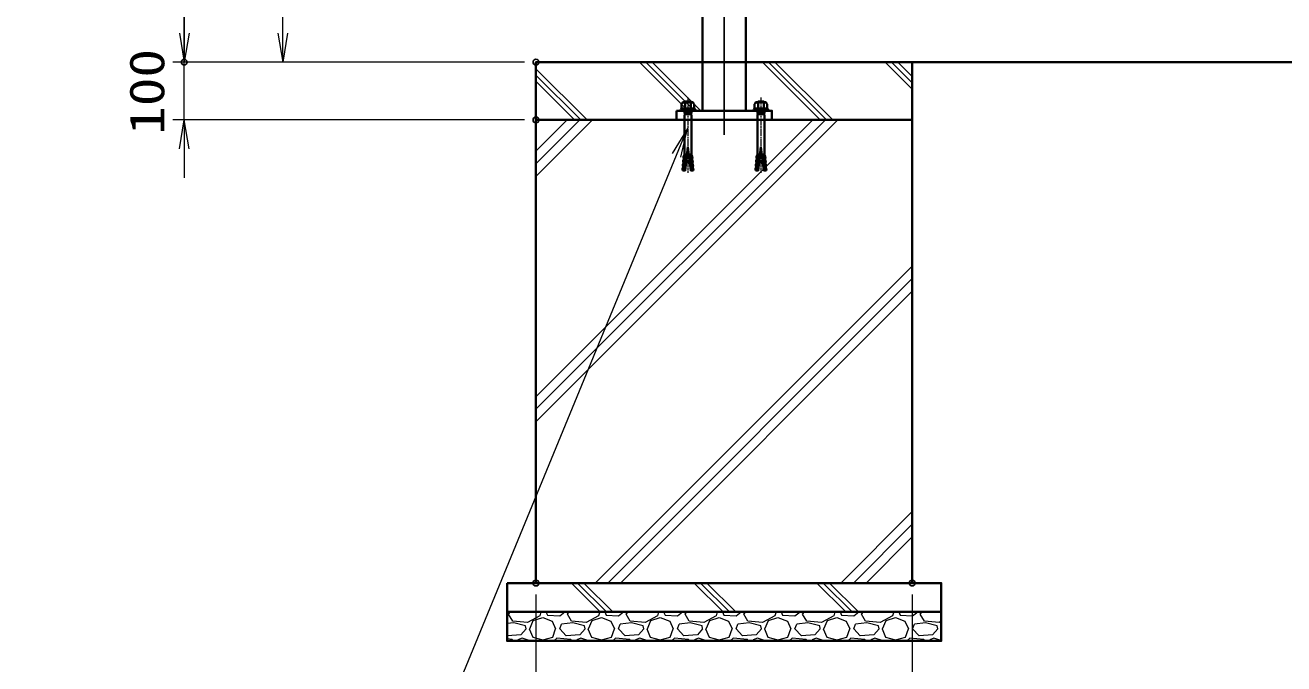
# Model space of a CAD drawing. Units: millimetres at full size; details may follow other scales. Extents: x -5940 to 5940, y -4200 to 4200.
# Drawn here: x -4770 to -2596, y -2539 to -1435 of the extents above; entities that cross this region are included whole.
import ezdxf
from ezdxf.enums import TextEntityAlignment as Align

# ---------------------------------------------------------------- set-up
doc = ezdxf.new("R2010")
doc.units = ezdxf.units.MM
doc.header["$LTSCALE"] = 20
doc.header["$PDMODE"] = 32
doc.header["$PDSIZE"] = 10
doc.linetypes.add('USER1', pattern=[18, 12, -1.5, 3, -1.5])
for name, color, linetype, lineweight in [('0-1_軸線', 200, 'USER1', 15), ('0-2_外形線', 7, 'Continuous', 35), ('0-3_寸法線', 4, 'Continuous', 18), ('0-4_0', 7, 'Continuous', 18), ('0-8_中心線', 6, 'USER1', 25), ('0-9_細線', 2, 'Continuous', 35), ('0-F_ハッチング', 253, 'Continuous', 13)]:
    doc.layers.add(name, color=color, linetype=linetype, lineweight=lineweight)
doc.layers.add('0-5_Defpoints', color=7, linetype='Continuous')
doc.styles.add('ＭＳ ゴシック', font='')
doc.styles.get('ＭＳ ゴシック').set_extended_font_data('MS Gothic')

# ---------------------------------------------------------------- blocks, each defined once
blk = doc.blocks.new('PROFUV00HOJH2L')
at = {"layer": '0-1_軸線'}
blk.add_line((0, 452.5), (0, -2142.9), dxfattribs=at)
at = {"layer": '0-9_細線'}
for p, q in [((-255.4, 43.3), (-185, 81.2)), ((-217.5, 225), (-174.2, 290)), ((-217.5, 81.2), (-217.5, 225)), ((-185, 81.2), (-217.5, 81.2)), ((-185, 81.2), (0, 81.2)), ((-174.2, 290), (0, 290)), ((-174.2, 290), (-98.4, 246.7)), ((-120, 290), (-98.4, 317.1)), ((-120, 290), (0, 290)), ((-120, 0), (0, 0)), ((-120, -27.1), (-120, 0)), ((0, 317.1), (-98.4, 317.1)), ((-98.4, 246.7), (-44.2, 290)), ((-98.4, 246.7), (-98.4, 81.2)), ((-44.2, 290), (0, 290)), ((0, 317.1), (98.4, 317.1)), ((174.2, 290), (0, 290)), ((120, 290), (0, 290)), ((44.2, 290), (0, 290)), ((185, 81.2), (0, 81.2)), ((120, 0), (0, 0)), ((98.4, 246.7), (44.2, 290)), ((120, 290), (98.4, 317.1)), ((174.2, 290), (98.4, 246.7)), ((98.4, 246.7), (98.4, 81.2)), ((120, 0), (255.4, 0)), ((120, -27.1), (120, 0)), ((217.5, 225), (174.2, 290)), ((217.5, 81.2), (217.5, 225)), ((-120, -27.1), (0, -27.1)), ((-120, -48.7), (-120, -27.1)), ((-103.8, -48.7), (-120, -48.7)), ((-120, -92.1), (-120, -65)), ((-120, -65), (0, -65)), ((-120, -143.7), (-120, -1515)), ((-103.8, -48.7), (0, -48.7)), ((-103.8, -65), (-103.8, -48.7)), ((-101.5, -92.1), (0, -92.1)), ((-101.5, -116), (0, -116)), ((120, -27.1), (0, -27.1)), ((103.8, -48.7), (0, -48.7)), ((120, -65), (0, -65)), ((101.5, -92.1), (0, -92.1)), ((101.5, -116), (0, -116)), ((101.5, -92.1), (120, -92.1)), ((101.5, -116), (101.5, -92.1)), ((120, -143.7), (101.5, -116)), ((103.8, -48.7), (120, -48.7)), ((103.8, -65), (103.8, -48.7)), ((120, -48.7), (120, -27.1)), ((120, -92.1), (120, -65)), ((120, -143.7), (120, -1515)), ((-98.3, -2077.5), (0, -1252.2)), ((98.3, -2077.5), (0, -1252.2)), ((-160.3, -1707.6), (-166.4, -1776.7)), ((-160.3, -1707.6), (-55.3, -1716.7)), ((-154.3, -1638.4), (-47.1, -1647.8)), ((-148.6, -1708.6), (-142.5, -1639.5)), ((-148.2, -1569.3), (-38.9, -1578.9)), ((-136.5, -1570.3), (-120, -1515)), ((-31.3, -1515), (-120, -1515)), ((31.3, -1515), (120, -1515)), ((148.2, -1569.3), (38.9, -1578.9)), ((154.3, -1638.4), (47.1, -1647.8)), ((160.3, -1707.6), (55.3, -1716.7)), ((136.5, -1570.3), (120, -1515)), ((148.6, -1708.6), (142.5, -1639.5)), ((160.3, -1707.6), (166.4, -1776.7)), ((-184.5, -1984.1), (-190.6, -2053.2)), ((-190.6, -2053.2), (-96.4, -2061.4)), ((-184.5, -1984.1), (-88.1, -1992.5)), ((-178.8, -2054.7), (-180.2, -2070.3)), ((-180.2, -2070.3), (-98.3, -2077.5)), ((-178.8, -2054.7), (-178.8, -2054.2)), ((-172.4, -1845.8), (-178.5, -1914.9)), ((-178.5, -1914.9), (-79.9, -1923.6)), ((-172.7, -1985.1), (-166.7, -1916)), ((-172.4, -1845.8), (-71.7, -1854.6)), ((-166.4, -1776.7), (-63.5, -1785.7)), ((-160.7, -1846.8), (-154.6, -1777.7)), ((166.4, -1776.7), (63.5, -1785.7)), ((172.4, -1845.8), (71.7, -1854.6)), ((178.5, -1914.9), (79.9, -1923.6)), ((184.5, -1984.1), (88.1, -1992.5)), ((190.6, -2053.2), (96.4, -2061.4)), ((180.2, -2070.3), (98.3, -2077.5)), ((160.7, -1846.8), (154.6, -1777.7)), ((172.7, -1985.1), (166.7, -1916)), ((172.4, -1845.8), (178.5, -1914.9)), ((178.8, -2054.7), (178.8, -2054.2)), ((178.8, -2054.7), (180.2, -2070.3)), ((184.5, -1984.1), (190.6, -2053.2))]:
    blk.add_line(p, q, dxfattribs=at)
for points in [[(-120, 0), (-255.4, 0), (-255.4, 43.3)], [(255.4, 0), (255.4, 43.3), (185, 81.2), (217.5, 81.2)], [(-120, -143.7), (-101.5, -116), (-101.5, -92.1), (-120, -92.1)], [(-148.2, -1569.3), (-154.3, -1638.4), (-148.2, -1569.3)], [(154.3, -1638.4), (148.2, -1569.3), (154.3, -1638.4)]]:
    blk.add_lwpolyline(points, dxfattribs=at)
blk = doc.blocks.new('cgcxfcfj')
at = {"layer": '0-2_外形線'}
blk.add_lwpolyline([(-1660, 320), (1640, 320), (1640, 0), (-1660, 0)], close=True, dxfattribs=at)
at = {"layer": '0-4_0'}
for p in [(-1260, 320), (1260, 320)]:
    blk.add_blockref('PROFUV00HOJH2L', p, dxfattribs=at)
blk = doc.blocks.new('_Open')
at = {"layer": '0-4_0'}
blk.add_line((-20, 3.333), (0, 0), dxfattribs=at)
blk.add_lwpolyline([(-20, -3.333), (0, 0), (-20, 0)], dxfattribs=at)
blk = doc.blocks.new('S38')
at = {"layer": '0-3_寸法線'}
for points in [[(-17342916.5, 54935142.3), (-17330153.9, 54935142.3), (-17320524.7, 54958535), (-17320144.1, 54959459.8)], [(-17320370.6, 54958471.6), (-17320144.1, 54959459.8), (-17320678.8, 54958598.5)]]:
    blk.add_lwpolyline(points, dxfattribs=at)
at = {"layer": '0-3_寸法線', "color": 254, "style": 'ＭＳ ゴシック'}
for s, width, p in [('オ-ルアンカ-', 0.8, (-17342985.6, 54937481.7)), ('M12×120 ユニクロ', 0.9, (-17343108.5, 54935381.7))]:
    blk.add_text(s, height=1212, dxfattribs=dict(at, width=width)).set_placement(p, align=Align.BOTTOM_LEFT)

msp = doc.modelspace()

# ---------------------------------------------------------------- linework, layer by layer
at = {"layer": '0-2_外形線'}
for p, q in [((-3600.47, -1583.17), (-3600.47, -299.17)), ((-3525.47, -1583.17), (-3525.47, -354.17)), ((-3887.97, -1499.17), (-237.97, -1499.17))]:
    msp.add_line(p, q, dxfattribs=at)
for points in [[(-3887.97, -1599.17), (-3237.97, -1599.17), (-3237.97, -1499.17), (-3887.97, -1499.17)], [(-3887.97, -1599.17), (-3237.97, -1599.17), (-3237.97, -2399.17), (-3887.97, -2399.17)], [(-3937.97, -2399.17), (-3187.97, -2399.17), (-3187.97, -2449.17), (-3937.97, -2449.17)], [(-3187.97, -2449.17), (-3937.97, -2449.17), (-3937.97, -2499.17), (-3187.97, -2499.17)]]:
    msp.add_lwpolyline(points, close=True, dxfattribs=at)
at = {"layer": '0-3_寸法線'}
for p, q in [((-4495.56, -299.17), (-4495.56, -1499.17)), ((-4325.56, -1499.17), (-4325.56, -599.17)), ((-4495.56, -1449.17), (-4495.56, -1399.17)), ((-3907.97, -1499.17), (-4515.56, -1499.17)), ((-3907.97, -1499.17), (-4515.56, -1499.17)), ((-4495.56, -1599.17), (-4495.56, -1499.17)), ((-3907.97, -1499.17), (-4345.56, -1499.17)), ((-3907.97, -1599.17), (-4515.56, -1599.17)), ((-4495.56, -1649.17), (-4495.56, -1699.17)), ((-3887.97, -2419.17), (-3887.97, -2847.77)), ((-3237.97, -2419.17), (-3237.97, -2847.77))]:
    msp.add_line(p, q, dxfattribs=at)
at = {"layer": '0-5_Defpoints'}
for p in [(-4495.56, -1499.17), (-4495.56, -1499.17), (-3887.97, -1499.17), (-3887.97, -1599.17), (-3887.97, -2399.17), (-3237.97, -2399.17)]:
    msp.add_point(p, dxfattribs=at)
at = {"layer": '0-8_中心線'}
msp.add_line((-3562.97, -1624.67), (-3562.97, -273.67), dxfattribs=at)
at = {"layer": '0-F_ハッチング'}
for p, q in [((-3625.08, -1583.17), (-3709.08, -1499.17)), ((-3614.2, -1583.17), (-3698.2, -1499.17)), ((-3603.33, -1583.17), (-3687.33, -1499.17)), ((-3396.95, -1599.17), (-3496.95, -1499.17)), ((-3386.07, -1599.17), (-3486.07, -1499.17)), ((-3375.2, -1599.17), (-3475.2, -1499.17)), ((-3237.97, -1546.01), (-3284.81, -1499.17)), ((-3237.97, -1535.14), (-3273.94, -1499.17)), ((-3237.97, -1524.26), (-3263.06, -1499.17)), ((-3799.46, -1599.17), (-3887.97, -1510.66)), ((-3810.34, -1599.17), (-3887.97, -1521.53)), ((-3821.21, -1599.17), (-3887.97, -1532.41)), ((-3887.97, -1653.04), (-3834.1, -1599.17)), ((-3887.97, -2077.31), (-3409.83, -1599.17)), ((-3887.97, -1674.79), (-3812.35, -1599.17)), ((-3887.97, -2099.06), (-3388.08, -1599.17)), ((-3887.97, -1696.54), (-3790.6, -1599.17)), ((-3887.97, -2120.81), (-3366.33, -1599.17)), ((-3785.57, -2399.17), (-3237.97, -1851.57)), ((-3763.82, -2399.17), (-3237.97, -1873.32)), ((-3742.07, -2399.17), (-3237.97, -1895.07)), ((-3361.3, -2399.17), (-3237.97, -2275.83)), ((-3339.55, -2399.17), (-3237.97, -2297.58)), ((-3317.8, -2399.17), (-3237.97, -2319.33)), ((-3776.9, -2449.17), (-3826.9, -2399.17)), ((-3766.02, -2449.17), (-3816.02, -2399.17)), ((-3755.15, -2449.17), (-3805.15, -2399.17)), ((-3564.77, -2449.17), (-3614.77, -2399.17)), ((-3553.89, -2449.17), (-3603.89, -2399.17)), ((-3543.02, -2449.17), (-3593.02, -2399.17)), ((-3352.63, -2449.17), (-3402.63, -2399.17)), ((-3341.76, -2449.17), (-3391.76, -2399.17)), ((-3330.88, -2449.17), (-3380.88, -2399.17)), ((-3187.97, -2401.7), (-3190.5, -2399.17)), ((-3935.35, -2452.88), (-3932, -2449.17)), ((-3928.23, -2465.07), (-3935.35, -2452.88)), ((-3881.5, -2455.93), (-3902.83, -2467.1)), ((-3879.57, -2449.17), (-3881.5, -2455.93)), ((-3870.71, -2449.17), (-3868.29, -2454.91)), ((-3833.75, -2452.88), (-3830.4, -2449.17)), ((-3826.63, -2465.07), (-3833.75, -2452.88)), ((-3779.9, -2455.93), (-3801.23, -2467.1)), ((-3777.97, -2449.17), (-3779.9, -2455.93)), ((-3769.11, -2449.17), (-3766.69, -2454.91)), ((-3766.69, -2454.91), (-3745.35, -2455.93)), ((-3745.35, -2455.93), (-3736.6, -2449.17)), ((-3732.15, -2452.88), (-3728.8, -2449.17)), ((-3725.03, -2465.07), (-3732.15, -2452.88)), ((-3678.3, -2455.93), (-3699.63, -2467.1)), ((-3676.37, -2449.17), (-3678.3, -2455.93)), ((-3667.51, -2449.17), (-3665.09, -2454.91)), ((-3665.09, -2454.91), (-3643.75, -2455.93)), ((-3643.75, -2455.93), (-3635, -2449.17)), ((-3630.55, -2452.88), (-3627.2, -2449.17)), ((-3623.43, -2465.07), (-3630.55, -2452.88)), ((-3576.7, -2455.93), (-3598.03, -2467.1)), ((-3574.77, -2449.17), (-3576.7, -2455.93)), ((-3565.91, -2449.17), (-3563.49, -2454.91)), ((-3563.49, -2454.91), (-3542.15, -2455.93)), ((-3542.15, -2455.93), (-3533.4, -2449.17)), ((-3528.95, -2452.88), (-3525.6, -2449.17)), ((-3521.83, -2465.07), (-3528.95, -2452.88)), ((-3475.1, -2455.93), (-3496.43, -2467.1)), ((-3473.17, -2449.17), (-3475.1, -2455.93)), ((-3464.31, -2449.17), (-3461.89, -2454.91)), ((-3461.89, -2454.91), (-3440.55, -2455.93)), ((-3440.55, -2455.93), (-3431.8, -2449.17)), ((-3427.35, -2452.88), (-3424, -2449.17)), ((-3420.23, -2465.07), (-3427.35, -2452.88)), ((-3373.5, -2455.93), (-3394.83, -2467.1)), ((-3371.57, -2449.17), (-3373.5, -2455.93)), ((-3362.71, -2449.17), (-3360.29, -2454.91)), ((-3360.29, -2454.91), (-3338.95, -2455.93)), ((-3338.95, -2455.93), (-3330.2, -2449.17)), ((-3325.75, -2452.88), (-3322.4, -2449.17)), ((-3318.63, -2465.07), (-3325.75, -2452.88)), ((-3271.9, -2455.93), (-3293.23, -2467.1)), ((-3269.97, -2449.17), (-3271.9, -2455.93)), ((-3261.11, -2449.17), (-3258.69, -2454.91)), ((-3258.69, -2454.91), (-3237.35, -2455.93)), ((-3237.35, -2455.93), (-3228.6, -2449.17)), ((-3224.15, -2452.88), (-3220.8, -2449.17)), ((-3217.03, -2465.07), (-3224.15, -2452.88)), ((-3926.2, -2468.12), (-3937.97, -2469.36)), ((-3902.83, -2467.1), (-3928.23, -2465.07)), ((-3905.88, -2473.2), (-3926.2, -2468.12)), ((-3904.87, -2478.28), (-3914.01, -2488.44)), ((-3904.87, -2478.28), (-3905.88, -2473.2)), ((-3899.79, -2478.28), (-3893.69, -2492.5)), ((-3898.77, -2478.28), (-3892.67, -2464.06)), ((-3892.67, -2464.06), (-3876.42, -2458.98)), ((-3876.42, -2458.98), (-3860.16, -2465.07)), ((-3860.16, -2465.07), (-3854.07, -2478.28)), ((-3859.15, -2492.5), (-3854.07, -2478.28)), ((-3846.95, -2478.28), (-3843.91, -2470.15)), ((-3835.78, -2490.47), (-3846.95, -2478.28)), ((-3824.6, -2468.12), (-3843.91, -2470.15)), ((-3801.23, -2467.1), (-3826.63, -2465.07)), ((-3804.28, -2473.2), (-3824.6, -2468.12)), ((-3803.27, -2478.28), (-3812.41, -2488.44)), ((-3803.27, -2478.28), (-3804.28, -2473.2)), ((-3798.19, -2478.28), (-3792.09, -2492.5)), ((-3797.17, -2478.28), (-3791.07, -2464.06)), ((-3791.07, -2464.06), (-3774.82, -2458.98)), ((-3774.82, -2458.98), (-3758.56, -2465.07)), ((-3758.56, -2465.07), (-3752.47, -2478.28)), ((-3757.55, -2492.5), (-3752.47, -2478.28)), ((-3745.35, -2478.28), (-3742.31, -2470.15)), ((-3734.18, -2490.47), (-3745.35, -2478.28)), ((-3723, -2468.12), (-3742.31, -2470.15)), ((-3699.63, -2467.1), (-3725.03, -2465.07)), ((-3702.68, -2473.2), (-3723, -2468.12)), ((-3701.67, -2478.28), (-3710.81, -2488.44)), ((-3701.67, -2478.28), (-3702.68, -2473.2)), ((-3696.59, -2478.28), (-3690.49, -2492.5)), ((-3695.57, -2478.28), (-3689.47, -2464.06)), ((-3689.47, -2464.06), (-3673.22, -2458.98)), ((-3673.22, -2458.98), (-3656.96, -2465.07)), ((-3656.96, -2465.07), (-3650.87, -2478.28)), ((-3655.95, -2492.5), (-3650.87, -2478.28)), ((-3643.75, -2478.28), (-3640.71, -2470.15)), ((-3632.58, -2490.47), (-3643.75, -2478.28)), ((-3621.4, -2468.12), (-3640.71, -2470.15)), ((-3598.03, -2467.1), (-3623.43, -2465.07)), ((-3601.08, -2473.2), (-3621.4, -2468.12)), ((-3600.07, -2478.28), (-3609.21, -2488.44)), ((-3600.07, -2478.28), (-3601.08, -2473.2)), ((-3594.99, -2478.28), (-3588.89, -2492.5)), ((-3593.97, -2478.28), (-3587.87, -2464.06)), ((-3587.87, -2464.06), (-3571.62, -2458.98)), ((-3571.62, -2458.98), (-3555.36, -2465.07)), ((-3555.36, -2465.07), (-3549.27, -2478.28)), ((-3554.35, -2492.5), (-3549.27, -2478.28)), ((-3542.15, -2478.28), (-3539.11, -2470.15)), ((-3530.98, -2490.47), (-3542.15, -2478.28)), ((-3519.8, -2468.12), (-3539.11, -2470.15)), ((-3496.43, -2467.1), (-3521.83, -2465.07)), ((-3499.48, -2473.2), (-3519.8, -2468.12)), ((-3498.47, -2478.28), (-3507.61, -2488.44)), ((-3498.47, -2478.28), (-3499.48, -2473.2)), ((-3493.39, -2478.28), (-3487.29, -2492.5)), ((-3492.37, -2478.28), (-3486.27, -2464.06)), ((-3486.27, -2464.06), (-3470.02, -2458.98)), ((-3470.02, -2458.98), (-3453.76, -2465.07)), ((-3453.76, -2465.07), (-3447.67, -2478.28)), ((-3452.75, -2492.5), (-3447.67, -2478.28)), ((-3440.55, -2478.28), (-3437.51, -2470.15)), ((-3429.38, -2490.47), (-3440.55, -2478.28)), ((-3418.2, -2468.12), (-3437.51, -2470.15)), ((-3394.83, -2467.1), (-3420.23, -2465.07)), ((-3397.88, -2473.2), (-3418.2, -2468.12)), ((-3396.87, -2478.28), (-3406.01, -2488.44)), ((-3396.87, -2478.28), (-3397.88, -2473.2)), ((-3391.79, -2478.28), (-3385.69, -2492.5)), ((-3390.77, -2478.28), (-3384.67, -2464.06)), ((-3384.67, -2464.06), (-3368.42, -2458.98)), ((-3368.42, -2458.98), (-3352.16, -2465.07)), ((-3352.16, -2465.07), (-3346.07, -2478.28)), ((-3351.15, -2492.5), (-3346.07, -2478.28)), ((-3338.95, -2478.28), (-3335.91, -2470.15)), ((-3327.78, -2490.47), (-3338.95, -2478.28)), ((-3316.6, -2468.12), (-3335.91, -2470.15)), ((-3293.23, -2467.1), (-3318.63, -2465.07)), ((-3296.28, -2473.2), (-3316.6, -2468.12)), ((-3295.27, -2478.28), (-3304.41, -2488.44)), ((-3295.27, -2478.28), (-3296.28, -2473.2)), ((-3290.19, -2478.28), (-3284.09, -2492.5)), ((-3289.17, -2478.28), (-3283.07, -2464.06)), ((-3283.07, -2464.06), (-3266.82, -2458.98)), ((-3266.82, -2458.98), (-3250.56, -2465.07)), ((-3250.56, -2465.07), (-3244.47, -2478.28)), ((-3249.55, -2492.5), (-3244.47, -2478.28)), ((-3237.35, -2478.28), (-3234.31, -2470.15)), ((-3226.18, -2490.47), (-3237.35, -2478.28)), ((-3215, -2468.12), (-3234.31, -2470.15)), ((-3191.63, -2467.1), (-3217.03, -2465.07)), ((-3194.68, -2473.2), (-3215, -2468.12)), ((-3193.67, -2478.28), (-3202.81, -2488.44)), ((-3193.67, -2478.28), (-3194.68, -2473.2)), ((-3187.97, -2465.19), (-3191.63, -2467.1)), ((-3188.59, -2478.28), (-3187.97, -2479.72)), ((-3937.38, -2490.47), (-3937.97, -2489.83)), ((-3929.25, -2496.57), (-3937.97, -2495.84)), ((-3914.01, -2488.44), (-3937.38, -2490.47)), ((-3927.66, -2499.17), (-3929.25, -2496.57)), ((-3911.98, -2494.54), (-3919.09, -2497.58)), ((-3919.09, -2497.58), (-3918.46, -2499.17)), ((-3899.79, -2498.6), (-3911.98, -2494.54)), ((-3900.73, -2499.17), (-3899.79, -2498.6)), ((-3893.69, -2492.5), (-3876.42, -2497.58)), ((-3876.42, -2497.58), (-3859.15, -2492.5)), ((-3852.03, -2494.54), (-3857.11, -2499.17)), ((-3827.65, -2496.57), (-3852.03, -2494.54)), ((-3812.41, -2488.44), (-3835.78, -2490.47)), ((-3826.06, -2499.17), (-3827.65, -2496.57)), ((-3810.38, -2494.54), (-3817.49, -2497.58)), ((-3817.49, -2497.58), (-3816.86, -2499.17)), ((-3798.19, -2498.6), (-3810.38, -2494.54)), ((-3799.13, -2499.17), (-3798.19, -2498.6)), ((-3792.09, -2492.5), (-3774.82, -2497.58)), ((-3774.82, -2497.58), (-3757.55, -2492.5)), ((-3750.43, -2494.54), (-3755.51, -2499.17)), ((-3726.05, -2496.57), (-3750.43, -2494.54)), ((-3710.81, -2488.44), (-3734.18, -2490.47)), ((-3724.46, -2499.17), (-3726.05, -2496.57)), ((-3708.78, -2494.54), (-3715.89, -2497.58)), ((-3715.89, -2497.58), (-3715.26, -2499.17)), ((-3696.59, -2498.6), (-3708.78, -2494.54)), ((-3697.53, -2499.17), (-3696.59, -2498.6)), ((-3690.49, -2492.5), (-3673.22, -2497.58)), ((-3673.22, -2497.58), (-3655.95, -2492.5)), ((-3648.83, -2494.54), (-3653.91, -2499.17)), ((-3624.45, -2496.57), (-3648.83, -2494.54)), ((-3609.21, -2488.44), (-3632.58, -2490.47)), ((-3622.86, -2499.17), (-3624.45, -2496.57)), ((-3607.18, -2494.54), (-3614.29, -2497.58)), ((-3614.29, -2497.58), (-3613.66, -2499.17)), ((-3594.99, -2498.6), (-3607.18, -2494.54)), ((-3595.93, -2499.17), (-3594.99, -2498.6)), ((-3588.89, -2492.5), (-3571.62, -2497.58)), ((-3571.62, -2497.58), (-3554.35, -2492.5)), ((-3547.23, -2494.54), (-3552.31, -2499.17)), ((-3522.85, -2496.57), (-3547.23, -2494.54)), ((-3507.61, -2488.44), (-3530.98, -2490.47)), ((-3521.26, -2499.17), (-3522.85, -2496.57)), ((-3505.58, -2494.54), (-3512.69, -2497.58)), ((-3512.69, -2497.58), (-3512.06, -2499.17)), ((-3493.39, -2498.6), (-3505.58, -2494.54)), ((-3494.33, -2499.17), (-3493.39, -2498.6)), ((-3487.29, -2492.5), (-3470.02, -2497.58)), ((-3470.02, -2497.58), (-3452.75, -2492.5)), ((-3445.63, -2494.54), (-3450.71, -2499.17)), ((-3421.25, -2496.57), (-3445.63, -2494.54)), ((-3406.01, -2488.44), (-3429.38, -2490.47)), ((-3419.66, -2499.17), (-3421.25, -2496.57)), ((-3403.98, -2494.54), (-3411.09, -2497.58)), ((-3411.09, -2497.58), (-3410.46, -2499.17)), ((-3391.79, -2498.6), (-3403.98, -2494.54)), ((-3392.73, -2499.17), (-3391.79, -2498.6)), ((-3385.69, -2492.5), (-3368.42, -2497.58)), ((-3368.42, -2497.58), (-3351.15, -2492.5)), ((-3344.03, -2494.54), (-3349.11, -2499.17)), ((-3319.65, -2496.57), (-3344.03, -2494.54)), ((-3304.41, -2488.44), (-3327.78, -2490.47)), ((-3318.06, -2499.17), (-3319.65, -2496.57)), ((-3302.38, -2494.54), (-3309.49, -2497.58)), ((-3309.49, -2497.58), (-3308.86, -2499.17)), ((-3290.19, -2498.6), (-3302.38, -2494.54)), ((-3291.13, -2499.17), (-3290.19, -2498.6)), ((-3284.09, -2492.5), (-3266.82, -2497.58)), ((-3266.82, -2497.58), (-3249.55, -2492.5)), ((-3242.43, -2494.54), (-3247.51, -2499.17)), ((-3218.05, -2496.57), (-3242.43, -2494.54)), ((-3202.81, -2488.44), (-3226.18, -2490.47)), ((-3216.46, -2499.17), (-3218.05, -2496.57)), ((-3200.78, -2494.54), (-3207.89, -2497.58)), ((-3207.89, -2497.58), (-3207.26, -2499.17)), ((-3188.59, -2498.6), (-3200.78, -2494.54)), ((-3189.53, -2499.17), (-3188.59, -2498.6))]:
    msp.add_line(p, q, dxfattribs=at)
msp.add_lwpolyline([(-3868.29, -2454.91), (-3846.95, -2455.93), (-3838.2, -2449.17)], dxfattribs=at)

# ---------------------------------------------------------------- block references
at = {"layer": '0-3_寸法線', "xscale": 2.5, "yscale": 2.5}
for p, rotation in [((-4495.56, -1499.17), 270), ((-4495.56, -1499.17), 270), ((-4325.56, -1499.17), 270), ((-4495.56, -1599.17), 90)]:
    msp.add_blockref('_Open', p, dxfattribs=dict(at, rotation=rotation))
at = {"layer": '0-3_寸法線', "xscale": 0.05, "yscale": 0.05}
msp.add_blockref('S38', (862381.01, -2749586.79), dxfattribs=at)
at = {"layer": '0-9_細線', "xscale": 0.05, "yscale": 0.05}
msp.add_blockref('cgcxfcfj', (-3562.47, -1599.17), dxfattribs=at)

# ---------------------------------------------------------------- texts
at = {"layer": '0-3_寸法線', "color": 254, "style": 'ＭＳ ゴシック', "width": 1.2}
msp.add_text('100', height=60.56, rotation=90, dxfattribs=at).set_placement((-4511.91, -1624.77), align=Align.BOTTOM_LEFT)

doc.saveas('drawing.dxf')
